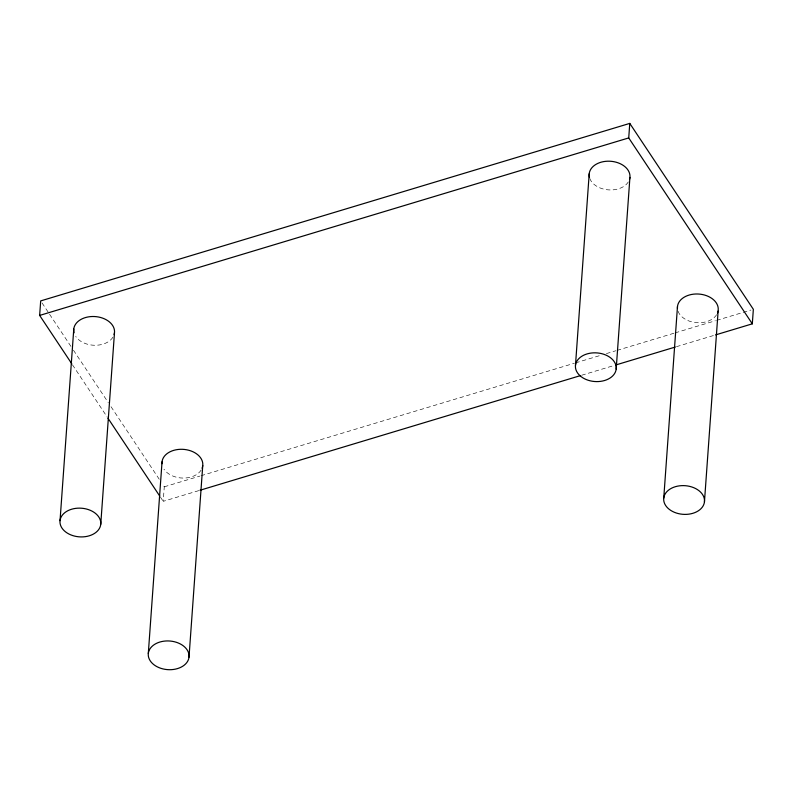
<?xml version="1.0" encoding="UTF-8"?>
<svg xmlns="http://www.w3.org/2000/svg" width="793" height="793" viewBox="0 0 793 793"><rect width="100%" height="100%" fill="white"/><g stroke="black" fill="none" stroke-linecap="round" stroke-linejoin="round"><path stroke-width="0.59" stroke-dasharray="3.96 2.97" d="M198.795 490.619L163.229 501.335L164.27 486.813L162.228 483.74M164.27 486.813L199.836 476.097M201.016 475.741L574.38 363.244M575.559 362.887L601.639 355.026M606.377 353.599L615.864 350.744M617.043 350.387L673.941 333.238M675.121 332.882L715.425 320.739M716.604 320.382L750.981 310.033M581.636 375.258L613.633 365.623M676.449 346.69L714.384 335.261M42.059 302.966L48.888 313.235M49.562 314.256L72.778 349.178M73.462 350.209L108.284 402.596M111.02 406.7L159.492 479.626M72.421 364.73L107.243 417.108M160.503 497.231L163.229 501.335M201.174 470.001A20.44 14.353 4.1 0 1 182.846 478.07A20.44 14.353 4.1 0 1 163.982 469.228M716.614 314.692A20.44 14.353 4.1 0 1 696.274 322.642A20.44 14.353 4.1 0 1 678.055 311.213M628.343 181.894A20.44 14.353 4.1 0 1 608.003 189.844A20.44 14.353 4.1 0 1 589.784 178.425M112.903 337.213A20.44 14.353 4.1 0 1 94.565 345.272A20.44 14.353 4.1 0 1 75.712 336.44"/><path stroke-width="1.19" d="M71.737 363.7L39.65 315.426L40.691 300.904L629.771 123.401L753.35 309.31L752.309 323.831L715.564 334.904M60.03 520.694L73.769 329.055M100.741 524.361A20.44 14.353 4.1 0 0 71.558 509.245A20.44 14.353 4.1 0 0 68.852 533.976A20.44 14.353 4.1 0 0 100.741 524.361L114.479 332.723M148.301 653.482L162.04 461.843M189.012 657.159A20.44 14.353 4.1 0 0 159.829 642.043A20.44 14.353 4.1 0 0 157.133 666.764A20.44 14.353 4.1 0 0 189.012 657.159L202.75 465.521M575.47 365.375L589.209 173.736M752.309 323.831L628.73 137.923L629.771 123.401M616.181 369.052A20.44 14.353 4.1 0 0 586.998 353.936A20.44 14.353 4.1 0 0 584.302 378.657A20.44 14.353 4.1 0 0 616.181 369.052L629.92 177.414M663.741 498.173L677.48 306.534M704.452 501.84A20.44 14.353 4.1 0 0 675.269 486.724A20.44 14.353 4.1 0 0 672.573 511.455A20.44 14.353 4.1 0 0 704.452 501.84L718.19 310.202A20.44 14.353 4.1 0 0 698.058 294.005A20.44 14.353 4.1 0 0 677.45 308.408M39.65 315.426L628.73 137.923M199.975 490.262L580.446 375.614M616.002 364.909L675.269 347.047M107.927 418.139L159.819 496.2M162.01 463.727A20.44 14.353 4.1 0 1 184.62 449.472A20.44 14.353 4.1 0 1 202.056 468.266M718.052 311.134A20.44 14.353 4.1 0 1 717.496 312.957M589.496 177.493A20.44 14.353 4.1 0 1 609.787 161.217A20.44 14.353 4.1 0 1 629.543 179.258M74.056 332.812A20.44 14.353 4.1 0 1 94.347 316.526A20.44 14.353 4.1 0 1 114.103 334.577"/></g></svg>
